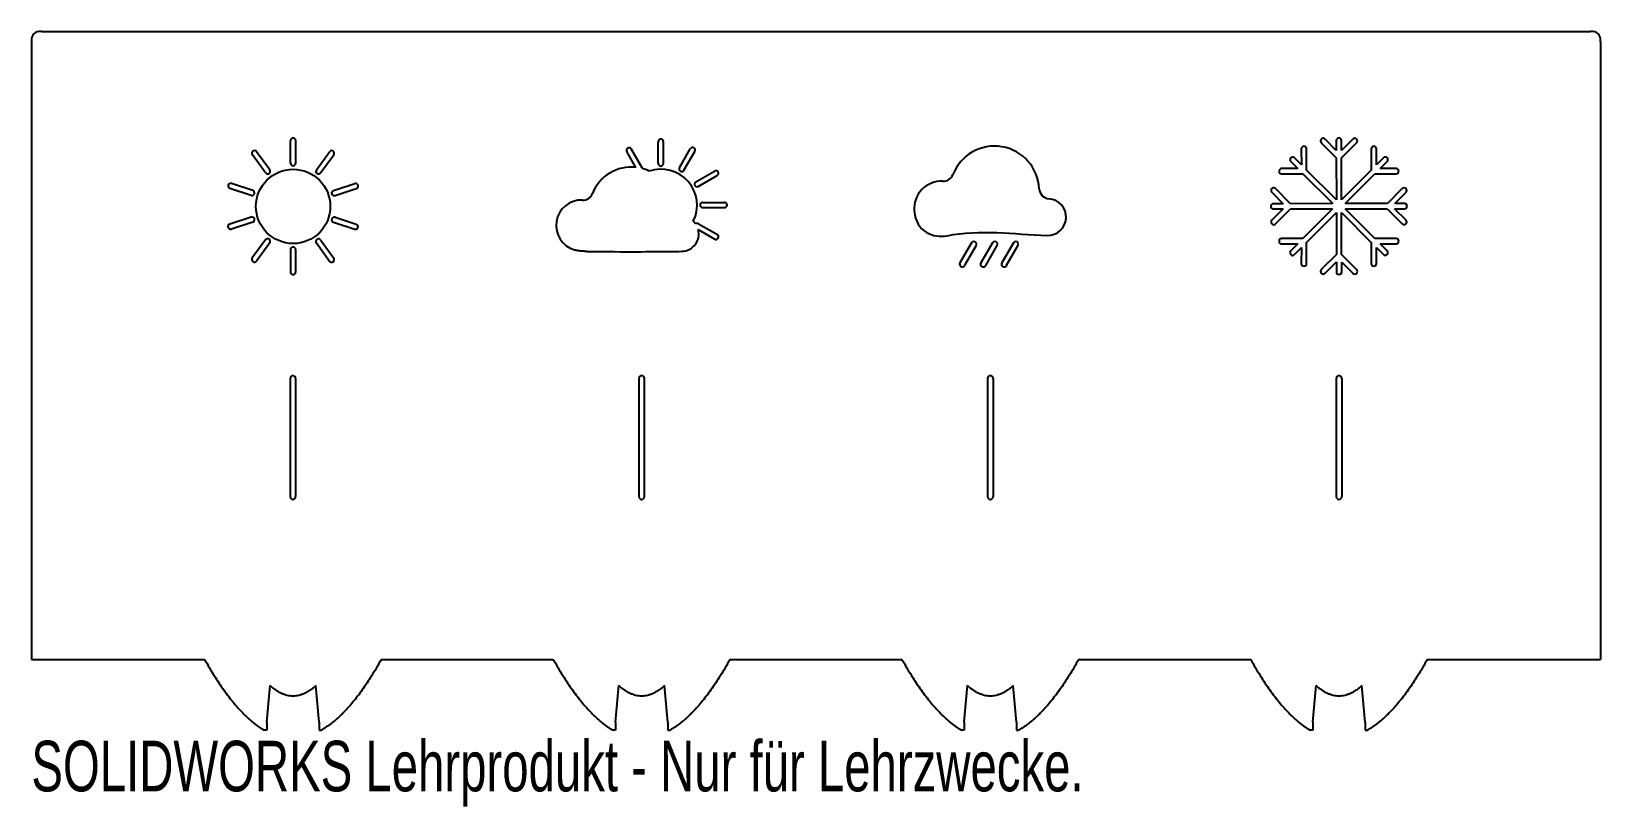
# Model space of a CAD drawing. Header units: millimetres. Extents: x -75 to 75, y 16 to 90.
import ezdxf

# ---------------------------------------------------------------- set-up
doc = ezdxf.new("R2010")
doc.units = ezdxf.units.MM
doc.styles.add('SLDTEXTSTYLE0', font='TXT', dxfattribs={"width": 0.7})

msp = doc.modelspace()

# ---------------------------------------------------------------- linework, layer by layer
at = {"color": 7, "linetype": 'Continuous', "lineweight": 25}
for p, q in [((-75, 89), (-75, 30)), ((-74, 90), (74, 90)), ((75, 89), (75, 30)), ((-50.23, 77.42), (-50.23, 79.56)), ((-49.73, 77.42), (-49.73, 79.56)), ((49.73, 78.63), (48.66, 79.71)), ((49.73, 79.57), (49.73, 78.63)), ((49.98, 79.82), (49.98, 79.82)), ((51.32, 79.71), (50.23, 78.62)), ((50.23, 78.62), (50.23, 79.57)), ((-52.61, 76.49), (-53.87, 78.22)), ((-52.21, 76.78), (-53.47, 78.51)), ((-47.75, 76.78), (-46.49, 78.51)), ((-47.35, 76.48), (-46.09, 78.21)), ((-17.22, 77.01), (-18.09, 78.52)), ((-16.62, 76.97), (-17.66, 78.77)), ((-15.09, 77.39), (-15.09, 79.46)), ((-14.59, 77.39), (-14.59, 79.46)), ((-13.06, 76.98), (-12.02, 78.78)), ((-12.62, 76.73), (-11.58, 78.53)), ((46.39, 78.77), (46.4, 77.25)), ((46.89, 76.75), (46.9, 78.77)), ((48.3, 79.35), (49.73, 77.93)), ((50.23, 77.91), (51.67, 79.35)), ((53.08, 78.77), (53.08, 76.75)), ((53.58, 77.25), (53.58, 78.77)), ((-11.5, 75.62), (-9.7, 76.66)), ((46.05, 76.89), (44.51, 76.89)), ((45.38, 77.56), (46.05, 76.89)), ((46.4, 77.25), (45.74, 77.91)), ((49.74, 73.9), (46.89, 76.75)), ((49.73, 77.93), (49.74, 73.9)), ((50.24, 73.9), (50.23, 77.91)), ((53.08, 76.75), (50.24, 73.9)), ((54.24, 77.91), (53.58, 77.25)), ((53.92, 76.89), (54.59, 77.56)), ((55.46, 76.89), (53.92, 76.89)), ((-53.84, 74.81), (-55.88, 75.47)), ((-46.12, 74.79), (-44.09, 75.46)), ((-11.25, 75.19), (-9.45, 76.22)), ((44.51, 76.39), (46.55, 76.39)), ((46.55, 76.39), (49.39, 73.55)), ((50.59, 73.55), (53.42, 76.39)), ((53.42, 76.39), (55.46, 76.39)), ((-54, 74.33), (-56.03, 74.99)), ((-45.97, 74.32), (-43.94, 74.98)), ((-10.83, 73.66), (-8.75, 73.66)), ((43.58, 74.63), (44.66, 73.54)), ((44.66, 73.54), (43.72, 73.54)), ((45.37, 73.54), (43.93, 74.98)), ((49.39, 73.55), (45.37, 73.54)), ((54.62, 73.55), (50.59, 73.55)), ((56.04, 74.98), (54.62, 73.55)), ((55.33, 73.55), (56.4, 74.63)), ((56.26, 73.56), (55.33, 73.55)), ((-54, 72.25), (-56.03, 71.59)), ((-45.97, 72.24), (-43.94, 71.58)), ((-10.83, 73.16), (-8.75, 73.16)), ((44.65, 73.04), (43.58, 71.97)), ((43.72, 73.04), (44.65, 73.04)), ((43.93, 71.61), (45.36, 73.04)), ((45.36, 73.04), (49.38, 73.04)), ((49.38, 73.04), (46.55, 70.2)), ((46.89, 69.84), (49.74, 72.69)), ((49.74, 72.69), (49.74, 68.68)), ((50.24, 72.69), (53.08, 69.84)), ((50.24, 68.67), (50.24, 72.69)), ((50.59, 73.05), (54.6, 73.05)), ((53.43, 70.2), (50.59, 73.05)), ((54.6, 73.05), (56.04, 71.61)), ((55.31, 73.05), (56.26, 73.05)), ((56.4, 71.96), (55.31, 73.05)), ((-53.84, 71.77), (-55.88, 71.11)), ((-46.13, 71.76), (-44.09, 71.1)), ((-11.26, 71.06), (-9.68, 70.15)), ((-11.23, 71.62), (-9.43, 70.59)), ((-52.62, 70.09), (-53.88, 68.36)), ((-52.22, 69.79), (-53.48, 68.06)), ((-50.24, 69.15), (-50.24, 67.01)), ((-49.74, 69.15), (-49.74, 67.01)), ((-47.76, 69.79), (-46.5, 68.06)), ((-47.35, 70.08), (-46.1, 68.35)), ((14.87, 69.8), (13.76, 67.88)), ((15.3, 69.55), (14.19, 67.63)), ((16.87, 69.8), (15.76, 67.88)), ((17.3, 69.55), (16.19, 67.63)), ((18.87, 69.8), (17.76, 67.88)), ((19.3, 69.55), (18.19, 67.63)), ((44.35, 70.15), (44.35, 70.15)), ((46.55, 70.2), (44.51, 70.2)), ((44.51, 69.7), (46.05, 69.7)), ((46.05, 69.7), (45.38, 69.03)), ((45.74, 68.68), (46.4, 69.34)), ((46.4, 69.34), (46.39, 67.82)), ((46.89, 67.82), (46.89, 69.84)), ((53.08, 69.84), (53.08, 67.82)), ((55.46, 70.2), (53.43, 70.2)), ((53.58, 69.34), (54.24, 68.68)), ((53.58, 67.82), (53.58, 69.34)), ((53.92, 69.7), (55.46, 69.7)), ((54.59, 69.03), (53.92, 69.7)), ((55.62, 70.15), (55.62, 70.15)), ((49.74, 68.68), (48.3, 67.24)), ((48.66, 66.89), (49.74, 67.97)), ((49.74, 67.97), (49.75, 67.03)), ((51.67, 67.24), (50.24, 68.67)), ((50.25, 67.96), (51.32, 66.89)), ((50.25, 67.03), (50.25, 67.96)), ((-50.26, 56.84), (-50.26, 45.55)), ((-49.74, 56.84), (-49.74, 45.55)), ((-16.93, 56.84), (-16.93, 45.55)), ((-16.41, 56.84), (-16.41, 45.55)), ((16.4, 56.84), (16.4, 45.55)), ((16.92, 56.84), (16.92, 45.55)), ((49.73, 56.84), (49.73, 45.55)), ((50.25, 56.84), (50.25, 45.55)), ((-75, 30), (-58.44, 30)), ((-41.55, 30), (-25.11, 30)), ((-8.22, 30), (8.22, 30)), ((25.11, 30), (41.55, 30)), ((58.44, 30), (75, 30)), ((-52.5, 24), (-52.19, 27.5)), ((-47.5, 24), (-47.8, 27.5)), ((-19.17, 24), (-18.86, 27.5)), ((-14.17, 24), (-14.47, 27.5)), ((14.16, 24), (14.47, 27.5)), ((19.16, 24), (18.86, 27.5)), ((47.49, 24), (47.8, 27.5)), ((52.49, 24), (52.19, 27.5)), ((-52.5, 23.25), (-52.74, 23.25)), ((-52.5, 24), (-52.5, 23.25)), ((-47.5, 24), (-47.5, 23.25)), ((-47.5, 23.25), (-47.26, 23.25)), ((-19.17, 23.25), (-19.41, 23.25)), ((-19.17, 24), (-19.17, 23.25)), ((-14.17, 24), (-14.17, 23.25)), ((-14.17, 23.25), (-13.93, 23.25)), ((14.16, 23.25), (13.92, 23.25)), ((14.16, 24), (14.16, 23.25)), ((19.16, 24), (19.16, 23.25)), ((19.16, 23.25), (19.4, 23.25)), ((47.49, 23.25), (47.25, 23.25)), ((47.49, 24), (47.49, 23.25)), ((52.49, 24), (52.49, 23.25)), ((52.49, 23.25), (52.73, 23.25))]:
    msp.add_line(p, q, dxfattribs=at)
msp.add_circle((-49.98, 73.28), 3.55, dxfattribs=at)
for centre, radius, start, end in [((-49.98, 79.56), 0.25, 0, 180), ((-14.84, 79.46), 0.25, 0.0152, 180.0152), ((48.48, 79.53), 0.25, 134.8469, 225.1535), ((49.98, 79.57), 0.25, 89.8561, 180.142), ((49.98, 79.57), 0.25, 359.8559, 90.0253), ((51.49, 79.53), 0.25, 44.9303, 135.0694), ((51.5, 79.53), 0.25, 354.3975, 45.2816), ((51.5, 79.53), 0.25, 314.6903, 354.1964), ((-53.67, 78.36), 0.25, 36, 216), ((-46.29, 78.36), 0.25, 324, 144), ((-17.87, 78.64), 0.25, 30.0152, 210.0152), ((-11.8, 78.66), 0.25, 330.0152, 150.0152), ((17.07, 74.77), 4.27, 2.5407, 158.7573), ((46.64, 78.77), 0.25, 89.8558, 180.2612), ((46.65, 78.77), 0.25, 39.1981, 90.0084), ((46.65, 78.77), 0.25, 359.8864, 39.3939), ((53.33, 78.77), 0.25, 140.7861, 180.2555), ((53.33, 78.77), 0.25, 89.8721, 140.8026), ((53.33, 78.77), 0.25, 359.8544, 90.1448), ((-52.41, 76.63), 0.25, 216, 36), ((-49.98, 77.42), 0.25, 180, 0), ((-47.55, 76.63), 0.25, 144, 324), ((-17.65, 73.04), 4, 83.8792, 158.3258), ((-16.83, 76.84), 0.25, 11.6204, 30.0152), ((-17.65, 73.04), 4, 64.6878, 74.6447), ((-14.82, 73.39), 3.45, 333.6358, 108.8944), ((-14.84, 77.39), 0.25, 180.0152, 0.0152), ((-12.84, 76.86), 0.25, 150.0152, 330.0152), ((-9.57, 76.44), 0.25, 300.0152, 120.0152), ((44.51, 76.64), 0.25, 179.8544, 270.1448), ((45.56, 77.74), 0.25, 134.8469, 225.1535), ((45.56, 77.74), 0.25, 87.1656, 134.832), ((45.56, 77.74), 0.25, 44.6636, 86.9091), ((54.41, 77.74), 0.25, 87.4937, 135.2961), ((54.42, 77.74), 0.25, 45.1988, 87.6425), ((54.42, 77.74), 0.25, 314.8469, 45.1535), ((55.46, 76.64), 0.25, 269.8561, 0.142), ((-55.95, 75.23), 0.25, 72, 252), ((-44.01, 75.22), 0.25, 288, 108), ((-11.37, 75.4), 0.25, 120.0152, 300.0152), ((12.01, 73.06), 2.63, 87.6976, 184.5612), ((12.16, 76.68), 1, 267.6976, 338.7573), ((43.75, 74.81), 0.25, 87.4937, 135.2961), ((43.75, 74.81), 0.25, 44.6636, 86.9091), ((56.22, 74.8), 0.25, 87.4961, 135.2958), ((56.22, 74.8), 0.25, 44.6901, 87.2837), ((-53.92, 74.57), 0.25, 252, 72), ((-46.05, 74.56), 0.25, 108, 288), ((-22.41, 71.46), 2.43, 88.0789, 253.789), ((-22.29, 74.88), 1, 268.0789, 338.3258), ((-10.83, 73.41), 0.25, 90.0152, 270.0152), ((-8.75, 73.41), 0.25, 270.0152, 90.0152), ((22.34, 75), 1, 182.5407, 266.4084), ((22.16, 72.26), 1.75, 267.6685, 86.4084), ((56.26, 73.31), 0.25, 359.8526, 90.1469), ((-53.92, 72.01), 0.25, 288, 108), ((-46.05, 72), 0.25, 72, 252), ((43.72, 73.29), 0.25, 179.8562, 270.0274), ((56.26, 73.3), 0.25, 269.8529, 0.1447), ((-55.96, 71.35), 0.25, 108, 288), ((-44.02, 71.34), 0.25, 252, 72), ((-12.86, 70.65), 1.66, 271.0669, 14.5564), ((-12.86, 70.65), 1.66, 35.2717, 47.0954), ((-11.35, 71.41), 0.25, 60.0152, 128.4161), ((-9.56, 70.37), 0.25, 240.0152, 60.0152), ((56.22, 71.79), 0.25, 224.8484, 315.1519), ((-52.42, 69.94), 0.25, 324, 144), ((-49.99, 69.15), 0.25, 0, 180), ((-47.56, 69.93), 0.25, 36, 216), ((15.09, 69.67), 0.25, 329.9887, 149.9887), ((17.09, 69.67), 0.25, 329.9887, 149.9887), ((19.09, 69.67), 0.25, 329.9887, 149.9887), ((44.51, 69.95), 0.25, 129.1979, 180.0109), ((44.51, 69.95), 0.25, 179.8545, 270.2638), ((44.51, 69.95), 0.25, 89.7445, 129.2139), ((45.56, 68.86), 0.25, 134.8469, 225.1535), ((54.42, 68.86), 0.25, 314.8469, 45.1535), ((55.46, 69.95), 0.25, 50.7867, 90.1369), ((55.46, 69.95), 0.25, 269.8529, 0.1447), ((55.46, 69.95), 0.25, 359.9891, 50.8021), ((-53.68, 68.21), 0.25, 144, 324), ((-46.3, 68.2), 0.25, 216, 36), ((13.98, 67.75), 0.25, 149.9887, 329.9887), ((15.98, 67.75), 0.25, 149.9887, 329.9887), ((17.98, 67.75), 0.25, 149.9887, 329.9887), ((46.64, 67.82), 0.25, 269.8544, 0.1448), ((53.33, 67.82), 0.25, 179.8544, 270.1448), ((54.42, 68.86), 0.25, 224.5213, 314.8315), ((-49.99, 67.01), 0.25, 180, 0), ((48.48, 67.06), 0.25, 134.8469, 225.1535), ((51.5, 67.06), 0.25, 224.9303, 315.0694), ((51.5, 67.06), 0.25, 5.9371, 45.3287), ((51.5, 67.06), 0.25, 314.7033, 5.7115), ((-50, 56.84), 0.262, 0, 180), ((-16.67, 56.84), 0.262, 0, 180), ((16.66, 56.84), 0.262, 0, 180), ((49.99, 56.84), 0.262, 0, 180), ((-50, 45.55), 0.262, 180, 0), ((-16.67, 45.55), 0.262, 180, 0), ((16.66, 45.55), 0.262, 180, 0), ((49.99, 45.55), 0.262, 180, 0)]:
    msp.add_arc(centre, radius, start, end, dxfattribs=at)
for points, degree in [([(75, 89), (75, 89.71), (74.71, 90), (74, 90)], 3), ([(-74, 90), (-74.71, 90), (-75, 89.71), (-75, 89)], 3), ([(48.66, 79.71), (48.56, 79.81), (48.4, 79.81), (48.3, 79.71)], 3), ([(44.51, 76.89), (44.38, 76.89), (44.26, 76.78), (44.26, 76.64)], 3), ([(55.71, 76.64), (55.71, 76.78), (55.6, 76.89), (55.46, 76.89)], 3), ([(43.72, 73.54), (43.58, 73.54), (43.47, 73.43), (43.47, 73.29)], 3), ([(43.58, 74.98), (43.48, 74.88), (43.48, 74.73), (43.58, 74.63)], 3), ([(56.4, 74.63), (56.5, 74.73), (56.5, 74.88), (56.4, 74.98)], 3), ([(9.39, 72.85), (9.55, 70.85), (11.25, 70.22), (12.53, 70.48)], 3), ([(12.53, 70.48), (15.66, 71.11), (18.88, 70.63), (22.09, 70.5)], 3), ([(43.58, 71.97), (43.48, 71.87), (43.48, 71.71), (43.58, 71.61)], 3), ([(43.58, 71.61), (43.67, 71.51), (43.83, 71.51), (43.93, 71.61)], 3), ([(56.4, 71.61), (56.5, 71.71), (56.5, 71.87), (56.4, 71.96)], 3), ([(-21.89, 68.98), (-22.63, 68.99), (-23.09, 69.12)], 2), ([(-13.95, 68.97), (-13.57, 68.98), (-13.2, 68.98), (-12.83, 68.99)], 3), ([(45.38, 68.68), (45.48, 68.58), (45.64, 68.58), (45.74, 68.68)], 3), ([(46.39, 67.82), (46.39, 67.68), (46.51, 67.57), (46.64, 67.57)], 3), ([(53.33, 67.57), (53.47, 67.57), (53.58, 67.68), (53.58, 67.82)], 3), ([(48.3, 66.89), (48.4, 66.79), (48.56, 66.79), (48.66, 66.89)], 3), ([(49.75, 67.03), (49.75, 66.89), (49.86, 66.78), (50, 66.78)], 3), ([(50, 66.78), (50.13, 66.78), (50.25, 66.89), (50.25, 67.03)], 3), ([(-58.44, 30), (-55.59, 24.9), (-52.74, 23.25)], 2), ([(-41.55, 30), (-44.4, 24.9), (-47.26, 23.25)], 2), ([(-25.11, 30), (-22.26, 24.9), (-19.41, 23.25)], 2), ([(-8.22, 30), (-11.07, 24.9), (-13.93, 23.25)], 2), ([(8.22, 30), (11.07, 24.9), (13.92, 23.25)], 2), ([(25.11, 30), (22.26, 24.9), (19.4, 23.25)], 2), ([(41.55, 30), (44.4, 24.9), (47.25, 23.25)], 2), ([(58.44, 30), (55.59, 24.9), (52.73, 23.25)], 2), ([(-47.8, 27.5), (-50, 25.5), (-52.19, 27.5)], 2), ([(-14.47, 27.5), (-16.67, 25.5), (-18.86, 27.5)], 2), ([(18.86, 27.5), (16.66, 25.5), (14.47, 27.5)], 2), ([(52.19, 27.5), (49.99, 25.5), (47.8, 27.5)], 2)]:
    msp.add_open_spline(points, degree=degree, dxfattribs=at)
msp.add_open_spline([(-21.89, 68.98), (-20.49, 68.96), (-17.84, 68.95), (-15.19, 68.96), (-13.95, 68.97)], degree=3, knots=[0, 0, 0, 0, 0.530699, 1, 1, 1, 1], dxfattribs=at)

# ---------------------------------------------------------------- texts
at = {"color": 7, "linetype": 'Continuous', "insert": (-75, 22.23), "char_height": 4.8336, "attachment_point": 1, "style": 'SLDTEXTSTYLE0'}
msp.add_mtext('SOLIDWORKS Lehrprodukt - Nur für Lehrzwecke.', dxfattribs=at)

doc.saveas('drawing.dxf')
